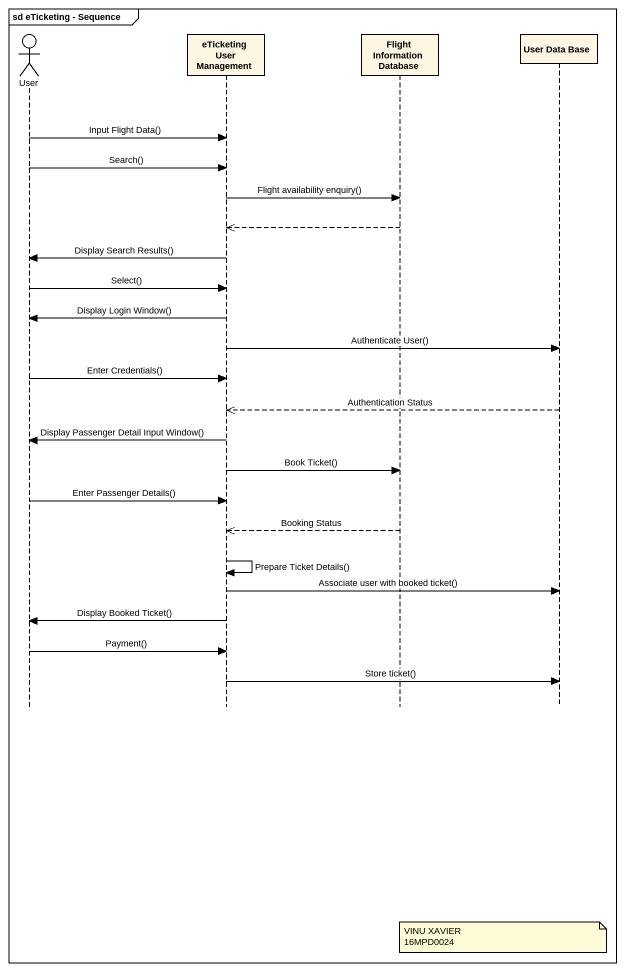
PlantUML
@startuml
mainframe sd eTicketing - Sequence
hide footbox
actor User
participant "eTicketing User Management" as eTicketing_User_Management
participant "Flight Information Database" as Flight_Information_Database
participant "User Data Base" as User_Data_Base

User -> eTicketing_User_Management : Input Flight Data()
User -> eTicketing_User_Management : Search()
eTicketing_User_Management -> Flight_Information_Database : Flight availability enquiry()
Flight_Information_Database -->> eTicketing_User_Management
eTicketing_User_Management -> User : Display Search Results()
User -> eTicketing_User_Management : Select()
eTicketing_User_Management -> User : Display Login Window()
eTicketing_User_Management -> User_Data_Base : Authenticate User()
User -> eTicketing_User_Management : Enter Credentials()
User_Data_Base -->> eTicketing_User_Management : Authentication Status
eTicketing_User_Management -> User : Display Passenger Detail Input Window()
eTicketing_User_Management -> Flight_Information_Database : Book Ticket()
User -> eTicketing_User_Management : Enter Passenger Details()
Flight_Information_Database -->> eTicketing_User_Management : Booking Status
eTicketing_User_Management -> eTicketing_User_Management : Prepare Ticket Details()
eTicketing_User_Management -> User_Data_Base : Associate user with booked ticket()
eTicketing_User_Management -> User : Display Booked Ticket()
User -> eTicketing_User_Management : Payment()
eTicketing_User_Management -> User_Data_Base : Store ticket()
note over User_Data_Base
  VINU XAVIER
  16MPD0024
end note
@enduml
